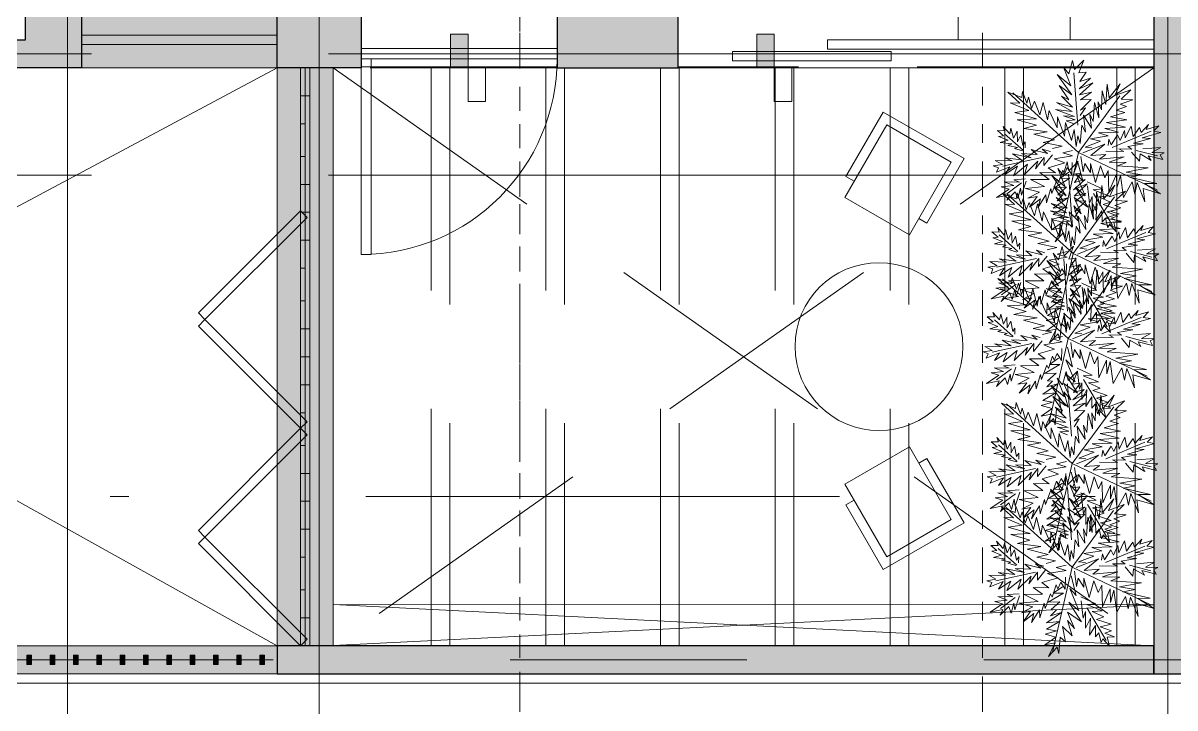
# Model space of a CAD drawing. Header units: metres. Extents: x -54 to 264, y -14 to 31.
# Drawn here: x 31.16 to 37.33, y -0.13 to 3.54 of the extents above; entities that cross this region are included whole.
import ezdxf
from ezdxf.enums import TextEntityAlignment as Align

# ---------------------------------------------------------------- set-up
doc = ezdxf.new("R2010")
doc.units = ezdxf.units.M
doc.header["$LTSCALE"] = 0.001
for name, pattern in [('CENTERX2', [101.6, 63.5, -12.7, 12.7, -12.7]), ('DIVIDEX2', [63.5, 25.4, -12.7, 0, -12.7, 0, -12.7]), ('HIDDENX2', [19.05, 12.7, -6.35])]:
    doc.linetypes.add(name, pattern=pattern)
doc.layers.get('0').update_dxf_attribs({"lineweight": 13, "true_color": 0x000000})
for name, color, linetype, lineweight, true_color in [('JACH-Anotaciones-Cotas-NivelesPiso-Grals', 7, 'Continuous', 13, 0x000000), ('JACH-Anotaciones-Cotas-NivelesPiso-Grals @ 0.075', 7, 'Continuous', 13, 0x000000), ('Jach-Anotaciones-Hatch-Lum100%', 7, 'Continuous', 13, 0x000000), ('Jach-Anotaciones-Hatch-Lum30%', 7, 'Continuous', 9, 0xb3b3b3), ('Jach-Anotaciones-Hatch-Lum50%', 9, 'Continuous', 13, 0x808080), ('Jach-Anotaciones-Hatch-Lum60%', 7, 'Continuous', 13, 0x666666), ('Jach-Anotaciones-Hatch-Lum80%', 250, 'Continuous', 13, 0x333333), ('JACH-Anotaciones-Lineas-CORTE', 7, 'DIVIDEX2', 18, 0x000000), ('JACH-Anotaciones-Lineas-CORTE @ 0.05', 7, 'DIVIDEX2', 18, 0x000000), ('JACH-Anotaciones-Lineas-CORTE @ 0.075', 7, 'DIVIDEX2', 18, 0x000000), ('JACH-Anotaciones-Lineas-EJES', 7, 'CENTERX2', 9, 0x666666), ('Jach-Anotaciones-LineasDetalle0.09mm', 7, 'Continuous', 15, 0x000000), ('Jach-Anotaciones-LineasDetalle0.18mm', 7, 'Continuous', 18, 0x000000), ('JACH-Arq-Lineas-Piso', 7, 'Continuous', 13, 0x1a1a1a), ('JACH-Arq-Lineas-Proyeccion', 250, 'HIDDENX2', 13, 0x333333), ('JACH-Arq-Líneas-ProyeccionCerramientos', 7, 'HIDDENX2', 13, 0x000000), ('JACH-Arq-Mobiliario01-', 250, 'Continuous', 9, 0x333333), ('JACH-Arq-Muros01-Carga', 7, 'Continuous', 25, 0x000000), ('JACH-Arq-Muros03Bajos', 7, 'Continuous', 13, 0x404040), ('JACH-Arq-Puertas01-', 7, 'Continuous', 13, 0x404040), ('JACH-Arq-Ventanas-BajasyPisoTecho', 7, 'Continuous', 13, 0x404040), ('JACH-ArqPaisaje-Vegetación', 7, 'Continuous', 13, 0x999999)]:
    doc.layers.add(name, color=color, linetype=linetype, lineweight=lineweight, true_color=true_color)
doc.styles.add('01c-Arial-JACH(3mm)', font='arial.ttf', dxfattribs={"height": 3})

# ---------------------------------------------------------------- blocks, each defined once
blk = doc.blocks.new('*U73')
at = {"lineweight": 0, "ltscale": 100}
blk.add_wipeout([(-0.925, 0.17), (-0.925, -0.02), (0.125, -0.02), (0.125, 0.17)], dxfattribs=at).dxf.layer = 'Jach-Anotaciones-Hatch-Lum50%'
at = {"lineweight": 0}
blk.add_arc((-0.925, 0), 1.05, 270, 360, dxfattribs=at)
at = {"lineweight": 30}
blk.add_wipeout([(-0.871, 0), (-0.871, -1.05), (-0.925, -1.05), (-0.925, 0)], dxfattribs=at)
blk.add_lwpolyline([(-0.871, 0), (-0.871, -1.05), (-0.925, -1.05), (-0.925, 0)], close=True)
at = {"layer": 'Jach-Anotaciones-Hatch-Lum50%', "color": 9}
blk.add_lwpolyline([(-0.925, 0.054), (0.125, 0.054), (0.125, 0), (-0.925, 0)], close=True, dxfattribs=at)
blk = doc.blocks.new('*U98')
at = {"lineweight": 0, "ltscale": 100}
h = blk.add_hatch(color=256, dxfattribs=at)
h.dxf.hatch_style = 1
h.paths.add_polyline_path([(0, 0), (0, -1.25), (2.4, -1.25), (2.4, 0)])
for points in [[(-2.4, 1.25), (-2.4, 0), (0, 0), (0, 1.25)], [(0, 0), (0, -1.25), (2.4, -1.25), (2.4, 0)]]:
    blk.add_lwpolyline(points, close=True, dxfattribs=at)
blk = doc.blocks.new('*U575')
at = {"layer": 'JACH-Anotaciones-Cotas-NivelesPiso-Grals @ 0.075', "xscale": -0.07500000000000002, "yscale": 0.07500000000000002, "zscale": 0.07500000000000002, "rotation": 269.9999999999965}
blk.add_blockref('*U98', (33.5439, 3.3), dxfattribs=at)
blk = doc.blocks.new('*U97')
at = {"lineweight": 0, "ltscale": 100}
h = blk.add_hatch(color=256, dxfattribs=at)
h.dxf.hatch_style = 1
h.paths.add_polyline_path([(0, 0), (0, -1.25), (2.4, -1.25), (2.4, 0)])
for points in [[(-2.4, 1.25), (-2.4, 0), (0, 0), (0, 1.25)], [(0, 0), (0, -1.25), (2.4, -1.25), (2.4, 0)]]:
    blk.add_lwpolyline(points, close=True, dxfattribs=at)
blk = doc.blocks.new('*U579')
at = {"layer": 'JACH-Anotaciones-Cotas-NivelesPiso-Grals @ 0.075', "xscale": -0.07500000000000002, "yscale": 0.07500000000000002, "zscale": 0.07500000000000002, "rotation": 269.9999999999965}
blk.add_blockref('*U97', (35.1849, 3.3), dxfattribs=at)
blk = doc.blocks.new('A$C6CAA186E')
at = {"color": 0}
for p, q in [((0.588, 1.732), (0.65, 1.601)), ((0.67, 1.644), (0.588, 1.732)), ((0.812, 0.88), (0.627, 1.691)), ((0.686, 1.703), (0.67, 1.644)), ((0.7, 1.547), (0.686, 1.703)), ((0.553, 1.62), (0.658, 1.547)), ((0.65, 1.601), (0.553, 1.62)), ((0.658, 1.547), (0.555, 1.519)), ((0.751, 1.593), (0.7, 1.547)), ((0.723, 1.447), (0.751, 1.593)), ((0.956, 1.271), (1.137, 1.578)), ((1.035, 1.437), (1.037, 1.544)), ((1.037, 1.544), (1.069, 1.507)), ((1.069, 1.507), (1.09, 1.6)), ((1.09, 1.6), (1.106, 1.562)), ((1.106, 1.562), (1.169, 1.633)), ((1.217, 1.544), (1.124, 1.508)), ((1.169, 1.633), (1.148, 1.547)), ((1.148, 1.547), (1.217, 1.544)), ((0.555, 1.519), (0.663, 1.488)), ((0.663, 1.488), (0.569, 1.471)), ((0.569, 1.471), (0.692, 1.398)), ((0.812, 1.535), (0.723, 1.447)), ((0.768, 1.389), (0.812, 1.535)), ((0.836, 1.466), (0.768, 1.389)), ((0.77, 1.309), (0.836, 1.466)), ((0.941, 1.302), (0.941, 1.462)), ((0.941, 1.462), (0.988, 1.366)), ((0.988, 1.366), (0.978, 1.528)), ((0.978, 1.528), (1.035, 1.437)), ((1.187, 1.488), (1.081, 1.448)), ((1.081, 1.448), (1.184, 1.425)), ((1.124, 1.508), (1.187, 1.488)), ((0.128, 1.337), (0.209, 1.255)), ((0.154, 1.285), (0.128, 1.337)), ((0.209, 1.255), (0.233, 1.319)), ((0.233, 1.319), (0.258, 1.222)), ((0.345, 1.401), (0.417, 1.302)), ((0.448, 1.323), (0.345, 1.401)), ((0.501, 1.286), (0.425, 1.409)), ((0.425, 1.409), (0.448, 1.323)), ((0.506, 1.362), (0.501, 1.286)), ((0.547, 1.224), (0.506, 1.362)), ((0.57, 1.412), (0.711, 1.312)), ((0.692, 1.398), (0.57, 1.412)), ((0.607, 1.343), (0.663, 1.286)), ((0.711, 1.312), (0.607, 1.343)), ((0.901, 1.402), (0.77, 1.309)), ((0.783, 1.213), (0.901, 1.402)), ((0.899, 1.2), (0.918, 1.365)), ((0.918, 1.365), (0.941, 1.302)), ((1.116, 1.354), (1.004, 1.304)), ((1.184, 1.425), (1.046, 1.378)), ((1.046, 1.378), (1.116, 1.354)), ((1.443, 1.351), (1.371, 1.166)), ((1.428, 1.226), (1.443, 1.351)), ((0.031, 1.31), (0.154, 1.285)), ((0.151, 1.231), (0.031, 1.31)), ((0.076, 1.208), (0.151, 1.231)), ((0.194, 1.196), (0.076, 1.208)), ((0.27, 1.17), (0.129, 1.274)), ((0.258, 1.222), (0.268, 1.288)), ((0.268, 1.288), (0.313, 1.154)), ((0.439, 1.26), (0.305, 1.223)), ((0.305, 1.223), (0.488, 1.206)), ((0.33, 1.317), (0.439, 1.26)), ((0.417, 1.302), (0.33, 1.317)), ((0.556, 1.273), (0.547, 1.224)), ((0.608, 1.135), (0.556, 1.273)), ((0.585, 1.215), (0.73, 1.127)), ((0.696, 1.211), (0.585, 1.215)), ((0.663, 1.286), (0.615, 1.285)), ((0.615, 1.285), (0.696, 1.211)), ((0.876, 1.294), (0.783, 1.213)), ((0.79, 1.084), (0.876, 1.294)), ((0.812, 0.88), (1.563, 1.24)), ((1.039, 1.229), (0.895, 1.162)), ((1.101, 1.295), (0.953, 1.237)), ((0.953, 1.237), (1.039, 1.229)), ((1.004, 1.304), (1.101, 1.295)), ((1.102, 1.257), (1.095, 1.053)), ((1.175, 1.088), (1.102, 1.257)), ((1.178, 1.217), (1.175, 1.088)), ((1.212, 1.1), (1.178, 1.217)), ((1.239, 1.309), (1.212, 1.1)), ((1.322, 1.161), (1.239, 1.309)), ((1.347, 1.279), (1.322, 1.161)), ((1.371, 1.166), (1.347, 1.279)), ((1.594, 1.274), (1.428, 1.226)), ((1.44, 1.178), (1.594, 1.274)), ((0.104, 1.16), (0.194, 1.196)), ((0.249, 1.163), (0.104, 1.16)), ((0.192, 1.103), (0.229, 1.013)), ((0.326, 0.994), (0.192, 1.103)), ((0.195, 1.141), (0.249, 1.163)), ((0.307, 1.133), (0.195, 1.141)), ((0.488, 1.206), (0.355, 1.14)), ((0.355, 1.14), (0.532, 1.138)), ((0.532, 1.138), (0.443, 1.073)), ((0.622, 1.167), (0.608, 1.135)), ((0.662, 1.05), (0.622, 1.167)), ((0.73, 1.127), (0.633, 1.129)), ((0.633, 1.129), (0.72, 1.068)), ((0.853, 1.151), (0.79, 1.084)), ((0.803, 0.963), (0.853, 1.151)), ((0.975, 1.168), (0.926, 0.986)), ((1.021, 1.009), (0.975, 1.168)), ((1.062, 1.122), (1.021, 1.009)), ((1.095, 1.053), (1.062, 1.122)), ((1.298, 1.116), (1.558, 1.176)), ((1.414, 1.093), (1.298, 1.116)), ((1.558, 1.176), (1.44, 1.178)), ((0.048, 1.026), (0, 1.009)), ((0, 1.009), (0.087, 0.996)), ((0.087, 0.996), (0.018, 0.956)), ((0.03, 1.068), (0.048, 1.026)), ((0.156, 1.018), (0.03, 1.068)), ((0.463, 0.928), (0.086, 1.01)), ((0.229, 1.013), (0.11, 1.091)), ((0.11, 1.091), (0.156, 1.018)), ((0.297, 1.091), (0.326, 0.994)), ((0.424, 0.965), (0.297, 1.091)), ((0.484, 0.928), (0.401, 1.038)), ((0.401, 1.038), (0.424, 0.965)), ((0.443, 1.073), (0.592, 1.076)), ((0.482, 1.004), (0.484, 0.928)), ((0.564, 0.903), (0.482, 1.004)), ((0.592, 1.076), (0.524, 1.026)), ((0.524, 1.026), (0.68, 0.981)), ((0.678, 1.088), (0.662, 1.05)), ((0.705, 1.024), (0.678, 1.088)), ((0.747, 1.09), (0.705, 1.024)), ((0.75, 0.976), (0.747, 1.09)), ((0.855, 1.065), (0.835, 0.919)), ((0.872, 0.985), (0.855, 1.065)), ((0.925, 1.072), (0.872, 0.985)), ((0.926, 0.986), (0.925, 1.072)), ((1.183, 1.009), (1.475, 1.029)), ((1.267, 0.977), (1.183, 1.009)), ((1.265, 1.069), (1.414, 1.093)), ((1.475, 1.029), (1.265, 1.069)), ((0.018, 0.956), (0.178, 0.96)), ((0.178, 0.96), (0.109, 0.931)), ((0.109, 0.931), (0.268, 0.951)), ((0.268, 0.951), (0.183, 0.895)), ((0.183, 0.895), (0.359, 0.932)), ((0.812, 0.88), (0.185, 0.312)), ((0.359, 0.932), (0.27, 0.892)), ((0.27, 0.892), (0.419, 0.9)), ((0.419, 0.9), (0.361, 0.852)), ((0.361, 0.852), (0.516, 0.891)), ((0.516, 0.891), (0.464, 0.848)), ((0.68, 0.981), (0.58, 0.941)), ((0.58, 0.941), (0.755, 0.913)), ((0.755, 0.913), (0.661, 0.884)), ((0.661, 0.884), (0.756, 0.861)), ((0.812, 0.88), (1.207, 0.34)), ((0.853, 0.884), (1.063, 0.802)), ((0.928, 0.911), (1.071, 0.899)), ((1.063, 0.802), (0.928, 0.911)), ((1.011, 0.946), (1.248, 0.924)), ((1.071, 0.899), (1.011, 0.946)), ((1.103, 0.973), (1.267, 0.977)), ((1.248, 0.924), (1.103, 0.973)), ((1.318, 0.877), (1.392, 0.965)), ((1.36, 0.861), (1.563, 0.914)), ((1.392, 0.965), (1.398, 0.895)), ((1.398, 0.895), (1.504, 0.956)), ((1.504, 0.956), (1.477, 0.912)), ((1.477, 0.912), (1.615, 0.948)), ((1.629, 0.883), (1.511, 0.881)), ((1.511, 0.881), (1.597, 0.834)), ((1.615, 0.948), (1.591, 0.904)), ((1.591, 0.904), (1.629, 0.883)), ((0.175, 0.8), (0.064, 0.787)), ((0.064, 0.787), (0.14, 0.765)), ((0.287, 0.861), (0.108, 0.702)), ((0.229, 0.832), (0.139, 0.814)), ((0.139, 0.814), (0.175, 0.8)), ((0.277, 0.865), (0.201, 0.842)), ((0.201, 0.842), (0.229, 0.832)), ((0.226, 0.677), (0.23, 0.78)), ((0.23, 0.78), (0.263, 0.715)), ((0.263, 0.715), (0.282, 0.813)), ((0.282, 0.813), (0.304, 0.781)), ((0.304, 0.781), (0.302, 0.838)), ((0.464, 0.848), (0.544, 0.871)), ((0.656, 0.821), (0.476, 0.785)), ((0.476, 0.785), (0.584, 0.76)), ((0.565, 0.844), (0.656, 0.821)), ((0.771, 0.663), (0.791, 0.823)), ((0.791, 0.823), (0.804, 0.721)), ((0.804, 0.721), (0.827, 0.797)), ((0.827, 0.797), (0.842, 0.62)), ((0.875, 0.829), (0.94, 0.837)), ((1.021, 0.774), (0.875, 0.829)), ((0.925, 0.751), (1.021, 0.774)), ((1.072, 0.867), (1.244, 0.871)), ((1.102, 0.754), (1.094, 0.813)), ((1.122, 0.809), (1.102, 0.754)), ((1.183, 0.714), (1.122, 0.809)), ((1.132, 0.835), (1.505, 0.679)), ((1.244, 0.871), (1.197, 0.847)), ((1.197, 0.847), (1.319, 0.849)), ((1.319, 0.849), (1.281, 0.823)), ((1.281, 0.823), (1.427, 0.799)), ((1.427, 0.799), (1.337, 0.791)), ((1.337, 0.791), (1.497, 0.748)), ((1.597, 0.834), (1.426, 0.847)), ((0.097, 0.722), (0.039, 0.673)), ((0.039, 0.673), (0.108, 0.674)), ((0.14, 0.765), (0.048, 0.728)), ((0.048, 0.728), (0.097, 0.722)), ((0.094, 0.632), (0.156, 0.703)), ((0.108, 0.674), (0.094, 0.632)), ((0.156, 0.703), (0.168, 0.65)), ((0.168, 0.65), (0.193, 0.745)), ((0.193, 0.745), (0.226, 0.677)), ((0.514, 0.683), (0.292, 0.653)), ((0.584, 0.76), (0.385, 0.707)), ((0.385, 0.707), (0.514, 0.683)), ((0.61, 0.542), (0.679, 0.724)), ((0.679, 0.724), (0.688, 0.596)), ((0.688, 0.596), (0.744, 0.768)), ((0.744, 0.768), (0.771, 0.663)), ((0.842, 0.62), (0.878, 0.686)), ((0.878, 0.686), (0.86, 0.524)), ((1.096, 0.723), (0.925, 0.751)), ((1.002, 0.693), (1.096, 0.723)), ((1.194, 0.687), (1.002, 0.693)), ((1.062, 0.652), (1.194, 0.687)), ((1.209, 0.767), (1.183, 0.714)), ((1.249, 0.673), (1.209, 0.767)), ((1.258, 0.743), (1.249, 0.673)), ((1.313, 0.63), (1.258, 0.743)), ((1.332, 0.728), (1.313, 0.63)), ((1.392, 0.643), (1.332, 0.728)), ((1.408, 0.691), (1.392, 0.643)), ((1.479, 0.613), (1.408, 0.691)), ((1.497, 0.748), (1.418, 0.74)), ((1.418, 0.74), (1.596, 0.691)), ((1.457, 0.661), (1.479, 0.613)), ((1.576, 0.626), (1.457, 0.661)), ((1.596, 0.691), (1.526, 0.679)), ((1.526, 0.679), (1.576, 0.626)), ((0.412, 0.559), (0.204, 0.499)), ((0.41, 0.622), (0.228, 0.569)), ((0.228, 0.569), (0.412, 0.559)), ((0.292, 0.653), (0.41, 0.622)), ((0.474, 0.404), (0.516, 0.571)), ((0.516, 0.571), (0.531, 0.481)), ((0.531, 0.481), (0.607, 0.647)), ((0.607, 0.647), (0.61, 0.542)), ((0.78, 0.571), (0.669, 0.533)), ((0.768, 0.608), (0.693, 0.579)), ((0.693, 0.579), (0.78, 0.571)), ((0.806, 0.62), (0.768, 0.122)), ((0.86, 0.524), (0.934, 0.65)), ((0.934, 0.65), (0.92, 0.515)), ((0.92, 0.515), (0.95, 0.585)), ((0.95, 0.585), (0.964, 0.404)), ((0.964, 0.404), (1.005, 0.55)), ((1.005, 0.55), (0.998, 0.399)), ((1.26, 0.64), (1.062, 0.652)), ((1.078, 0.594), (1.26, 0.64)), ((1.272, 0.571), (1.078, 0.594)), ((1.117, 0.542), (1.272, 0.571)), ((0.337, 0.481), (0.162, 0.408)), ((0.204, 0.499), (0.337, 0.481)), ((0.336, 0.353), (0.365, 0.461)), ((0.365, 0.461), (0.392, 0.392)), ((0.392, 0.392), (0.444, 0.521)), ((0.444, 0.521), (0.474, 0.404)), ((0.774, 0.539), (0.594, 0.472)), ((0.594, 0.472), (0.75, 0.49)), ((0.75, 0.49), (0.602, 0.403)), ((0.602, 0.403), (0.755, 0.448)), ((0.755, 0.448), (0.65, 0.345)), ((0.669, 0.533), (0.774, 0.539)), ((0.879, 0.455), (0.829, 0.53)), ((0.933, 0.376), (0.83, 0.477)), ((0.83, 0.477), (0.879, 0.455)), ((0.998, 0.399), (1.032, 0.475)), ((1.032, 0.475), (1.036, 0.294)), ((1.252, 0.501), (1.117, 0.542)), ((1.171, 0.478), (1.252, 0.501)), ((1.268, 0.442), (1.171, 0.478)), ((1.21, 0.42), (1.268, 0.442)), ((0.253, 0.41), (0.139, 0.307)), ((0.139, 0.307), (0.271, 0.358)), ((0.162, 0.408), (0.253, 0.41)), ((0.271, 0.358), (0.278, 0.299)), ((0.278, 0.299), (0.318, 0.411)), ((0.318, 0.411), (0.336, 0.353)), ((0.747, 0.33), (0.608, 0.136)), ((0.718, 0.378), (0.627, 0.241)), ((0.627, 0.241), (0.747, 0.33)), ((0.65, 0.345), (0.718, 0.378)), ((0.822, 0.332), (0.935, 0.307)), ((0.947, 0.216), (0.822, 0.332)), ((0.832, 0.38), (0.933, 0.376)), ((0.935, 0.307), (0.832, 0.38)), ((1.036, 0.294), (1.071, 0.423)), ((1.071, 0.423), (1.086, 0.23)), ((1.086, 0.23), (1.104, 0.359)), ((1.104, 0.359), (1.21, 0.228)), ((1.159, 0.339), (1.31, 0.283)), ((1.21, 0.228), (1.159, 0.339)), ((1.329, 0.38), (1.21, 0.42)), ((1.217, 0.372), (1.329, 0.38)), ((1.31, 0.283), (1.217, 0.372)), ((0.608, 0.136), (0.738, 0.244)), ((0.738, 0.244), (0.668, 0.067)), ((0.817, 0.273), (0.947, 0.216)), ((0.927, 0.174), (0.817, 0.273)), ((0.668, 0.067), (0.719, 0.132)), ((0.719, 0.132), (0.754, 0.004)), ((0.861, 0), (0.816, 0.123)), ((0.816, 0.123), (0.886, 0.114)), ((0.825, 0.203), (0.927, 0.174)), ((0.886, 0.114), (0.825, 0.203)), ((0.754, 0.004), (0.773, 0.091)), ((0.773, 0.091), (0.861, 0))]:
    blk.add_line(p, q, dxfattribs=at)
blk = doc.blocks.new('A$C658d14a5')
at = {"layer": 'JACH-Arq-Muros03Bajos', "lineweight": 0, "ltscale": 100}
for p, q in [((0.5, 0.5), (0.1, 0.5)), ((0.1, 0.5), (0.1, 0.45)), ((0.5, 0), (0.5, 0.5)), ((0, 0.45), (0.45, 0.45)), ((0, 0.45), (0, 0.05)), ((0.45, 0.45), (0.45, 0.05)), ((0.45, 0.05), (0, 0.05)), ((0.1, 0.05), (0.1, 0)), ((0.1, 0), (0.5, 0))]:
    blk.add_line(p, q, dxfattribs=at)
blk = doc.blocks.new('*U290')
at = {"linetype": 'DIVIDEX2', "lineweight": 0, "ltscale": 100}
blk.add_lwpolyline([(-810.476, 0), (-344.582, 0)], dxfattribs=at)
at = {"lineweight": 0, "ltscale": 100, "style": '01c-Arial-JACH(3mm)'}
for tag, p in [('JACH-SECCIONMURO', (-815.976, 2.109)), ('NO.DEPLANO', (-815.976, -1.994))]:
    blk.add_attdef(tag, text='', height=3, dxfattribs=at).set_placement(p, align=Align.MIDDLE_CENTER)
blk = doc.blocks.new('*U648')
at = {"layer": 'JACH-Anotaciones-Lineas-CORTE @ 0.075', "xscale": -0.075, "yscale": 0.075, "zscale": 0.075, "rotation": 90}
blk.add_blockref('*U290', (36.3016, -31.0582), dxfattribs=at)
blk = doc.blocks.new('*U296')
at = {"linetype": 'DIVIDEX2', "lineweight": 0, "ltscale": 100}
blk.add_lwpolyline([(-810.476, 0), (-344.582, 0)], dxfattribs=at)
at = {"lineweight": 0, "ltscale": 100, "style": '01c-Arial-JACH(3mm)'}
for tag, p in [('JACH-SECCIONMURO', (-815.976, 2.109)), ('NO.DEPLANO', (-815.976, -1.994))]:
    blk.add_attdef(tag, text='', height=3, dxfattribs=at).set_placement(p, align=Align.MIDDLE_CENTER)
blk = doc.blocks.new('*U654')
at = {"layer": 'JACH-Anotaciones-Lineas-CORTE @ 0.05', "xscale": 0.05, "yscale": 0.05, "zscale": 0.05, "rotation": 270}
blk.add_blockref('*U296', (33.8209, -31.0582), dxfattribs=at)
at = {"layer": 'JACH-Anotaciones-Lineas-CORTE @ 0.075', "xscale": 0.075, "yscale": 0.075, "zscale": 0.075, "rotation": 270}
blk.add_blockref('*U296', (33.8209, -31.0582), dxfattribs=at)

msp = doc.modelspace()

# ---------------------------------------------------------------- hatches: boundary and pattern name
at = {"layer": 'Jach-Anotaciones-Hatch-Lum30%', "ltscale": 100}
h = msp.add_hatch(color=256, dxfattribs=at)
h.dxf.hatch_style = 1
edge = h.paths.add_edge_path()
edge.add_line((24.6609, 0.2), (24.6609, 0.05))
edge.add_line((24.6609, 0.05), (32.5209, 0.05))
edge.add_line((32.5209, 0.05), (32.5209, 0.2))
edge.add_line((32.5209, 0.2), (24.8609, 0.2))
edge.add_line((24.8609, 0.2), (24.8609, 3.3))
edge.add_line((24.8609, 3.3), (24.6609, 3.3))
edge.add_line((24.6609, 3.3), (24.6609, 0.2))
at = {"layer": 'Jach-Anotaciones-Hatch-Lum50%', "ltscale": 100}
h = msp.add_hatch(color=256, dxfattribs=at)
h.dxf.hatch_style = 1
h.paths.add_polyline_path([(32.5209, 3.3), (32.5209, 0.2), (32.8209, 0.2), (32.8209, 3.3)])
h = msp.add_hatch(color=256, dxfattribs=at)
h.dxf.hatch_style = 1
h.paths.add_polyline_path([(32.6459, 3.3), (32.6459, 2.525), (32.6709, 2.525), (32.6709, 3.3)])
h = msp.add_hatch(color=256, dxfattribs=at)
h.dxf.hatch_style = 1
h.paths.add_polyline_path([(32.6459, 3.3), (32.6459, 3.15), (32.6709, 3.15), (32.6709, 3.3)])
h = msp.add_hatch(color=256, dxfattribs=at)
h.dxf.hatch_style = 1
h.paths.add_polyline_path([(32.6709, 3.3), (32.6709, 3.15), (32.6959, 3.15), (32.6959, 3.3)])
h = msp.add_hatch(color=256, dxfattribs=at)
h.dxf.hatch_style = 1
h.paths.add_polyline_path([(32.6459, 3.15), (32.6459, 3), (32.6709, 3), (32.6709, 3.15)])
h = msp.add_hatch(color=256, dxfattribs=at)
h.dxf.hatch_style = 1
h.paths.add_polyline_path([(32.6459, 3), (32.6459, 2.825), (32.6709, 2.825), (32.6709, 3)])
h = msp.add_hatch(color=256, dxfattribs=at)
h.dxf.hatch_style = 1
h.paths.add_polyline_path([(32.6459, 2.825), (32.6459, 2.675), (32.6709, 2.675), (32.6709, 2.825)])
h = msp.add_hatch(color=256, dxfattribs=at)
h.dxf.hatch_style = 1
h.paths.add_polyline_path([(32.6459, 2.675), (32.6459, 2.525), (32.6709, 2.525), (32.6709, 2.675)])
h = msp.add_hatch(color=256, dxfattribs=at)
h.dxf.hatch_style = 1
h.paths.add_polyline_path([(32.6709, 2.525), (32.6709, 2.675), (32.6959, 2.675), (32.6959, 2.525)])
h = msp.add_hatch(color=256, dxfattribs=at)
h.dxf.hatch_style = 1
h.paths.add_polyline_path([(32.6459, 2.525), (32.6459, 1.75), (32.6709, 1.75), (32.6709, 2.525)])
h = msp.add_hatch(color=256, dxfattribs=at)
h.dxf.hatch_style = 1
h.paths.add_polyline_path([(32.6459, 2.525), (32.6459, 2.375), (32.6709, 2.375), (32.6709, 2.525)])
h = msp.add_hatch(color=256, dxfattribs=at)
h.dxf.hatch_style = 1
h.paths.add_polyline_path([(32.6709, 2.525), (32.6709, 2.375), (32.6959, 2.375), (32.6959, 2.525)])
h = msp.add_hatch(color=256, dxfattribs=at)
h.dxf.hatch_style = 1
h.paths.add_polyline_path([(32.6459, 2.375), (32.6459, 2.225), (32.6709, 2.225), (32.6709, 2.375)])
h = msp.add_hatch(color=256, dxfattribs=at)
h.dxf.hatch_style = 1
h.paths.add_polyline_path([(32.6459, 2.225), (32.6459, 2.05), (32.6709, 2.05), (32.6709, 2.225)])
h = msp.add_hatch(color=256, dxfattribs=at)
h.dxf.hatch_style = 1
h.paths.add_polyline_path([(32.6459, 2.05), (32.6459, 1.9), (32.6709, 1.9), (32.6709, 2.05)])
h = msp.add_hatch(color=256, dxfattribs=at)
h.dxf.hatch_style = 1
h.paths.add_polyline_path([(32.6459, 1.9), (32.6459, 1.75), (32.6709, 1.75), (32.6709, 1.9)])
h = msp.add_hatch(color=256, dxfattribs=at)
h.dxf.hatch_style = 1
h.paths.add_polyline_path([(32.6709, 1.75), (32.6709, 1.9), (32.6959, 1.9), (32.6959, 1.75)])
h = msp.add_hatch(color=256, dxfattribs=at)
h.dxf.hatch_style = 1
h.paths.add_polyline_path([(32.6459, 1.75), (32.6459, 0.975), (32.6709, 0.975), (32.6709, 1.75)])
h = msp.add_hatch(color=256, dxfattribs=at)
h.dxf.hatch_style = 1
h.paths.add_polyline_path([(32.6459, 1.75), (32.6459, 1.6), (32.6709, 1.6), (32.6709, 1.75)])
h = msp.add_hatch(color=256, dxfattribs=at)
h.dxf.hatch_style = 1
h.paths.add_polyline_path([(32.6709, 1.75), (32.6709, 1.6), (32.6959, 1.6), (32.6959, 1.75)])
h = msp.add_hatch(color=256, dxfattribs=at)
h.dxf.hatch_style = 1
h.paths.add_polyline_path([(32.6459, 1.6), (32.6459, 1.45), (32.6709, 1.45), (32.6709, 1.6)])
h = msp.add_hatch(color=256, dxfattribs=at)
h.dxf.hatch_style = 1
h.paths.add_polyline_path([(32.6459, 1.45), (32.6459, 1.275), (32.6709, 1.275), (32.6709, 1.45)])
h = msp.add_hatch(color=256, dxfattribs=at)
h.dxf.hatch_style = 1
h.paths.add_polyline_path([(32.6459, 1.275), (32.6459, 1.125), (32.6709, 1.125), (32.6709, 1.275)])
h = msp.add_hatch(color=256, dxfattribs=at)
h.dxf.hatch_style = 1
h.paths.add_polyline_path([(32.6459, 1.125), (32.6459, 0.975), (32.6709, 0.975), (32.6709, 1.125)])
h = msp.add_hatch(color=256, dxfattribs=at)
h.dxf.hatch_style = 1
h.paths.add_polyline_path([(32.6709, 0.975), (32.6709, 1.125), (32.6959, 1.125), (32.6959, 0.975)])
h = msp.add_hatch(color=256, dxfattribs=at)
h.dxf.hatch_style = 1
h.paths.add_polyline_path([(32.6459, 0.975), (32.6459, 0.2), (32.6709, 0.2), (32.6709, 0.975)])
h = msp.add_hatch(color=256, dxfattribs=at)
h.dxf.hatch_style = 1
h.paths.add_polyline_path([(32.6459, 0.975), (32.6459, 0.825), (32.6709, 0.825), (32.6709, 0.975)])
h = msp.add_hatch(color=256, dxfattribs=at)
h.dxf.hatch_style = 1
h.paths.add_polyline_path([(32.6709, 0.975), (32.6709, 0.825), (32.6959, 0.825), (32.6959, 0.975)])
h = msp.add_hatch(color=256, dxfattribs=at)
h.dxf.hatch_style = 1
h.paths.add_polyline_path([(32.6459, 0.825), (32.6459, 0.675), (32.6709, 0.675), (32.6709, 0.825)])
h = msp.add_hatch(color=256, dxfattribs=at)
h.dxf.hatch_style = 1
h.paths.add_polyline_path([(32.6459, 0.675), (32.6459, 0.5), (32.6709, 0.5), (32.6709, 0.675)])
h = msp.add_hatch(color=256, dxfattribs=at)
h.dxf.hatch_style = 1
h.paths.add_polyline_path([(32.6459, 0.5), (32.6459, 0.35), (32.6709, 0.35), (32.6709, 0.5)])
h = msp.add_hatch(color=256, dxfattribs=at)
h.dxf.hatch_style = 1
h.paths.add_polyline_path([(32.6459, 0.35), (32.6459, 0.2), (32.6709, 0.2), (32.6709, 0.35)])
h = msp.add_hatch(color=256, dxfattribs=at)
h.dxf.hatch_style = 1
h.paths.add_polyline_path([(32.6709, 0.2), (32.6709, 0.35), (32.6959, 0.35), (32.6959, 0.2)])
at = {"layer": 'Jach-Anotaciones-Hatch-Lum60%', "ltscale": 100}
h = msp.add_hatch(color=256, dxfattribs=at)
h.dxf.hatch_style = 1
h.paths.add_polyline_path([(31.4709, 3.6), (32.5209, 3.6), (32.5209, 3.3), (31.4709, 3.3)])
at = {"layer": 'Jach-Anotaciones-Hatch-Lum80%', "ltscale": 100}
h = msp.add_hatch(color=256, dxfattribs=at)
h.dxf.hatch_style = 1
h.paths.add_polyline_path([(26.4609, 3.45), (31.1709, 3.45), (31.1709, 3.3), (26.4609, 3.3)])
h = msp.add_hatch(color=256, dxfattribs=at)
h.dxf.hatch_style = 1
h.paths.add_polyline_path([(37.2209, 0.2), (32.5209, 0.2), (32.5209, 0.05), (37.2209, 0.05)])
h = msp.add_hatch(color=256, dxfattribs=at)
h.dxf.hatch_style = 1
h.paths.add_polyline_path([(31.1784, 0.15), (31.2034, 0.15), (31.2034, 0.1), (31.1784, 0.1)])
h = msp.add_hatch(color=256, dxfattribs=at)
h.dxf.hatch_style = 1
h.paths.add_polyline_path([(31.3034, 0.15), (31.3284, 0.15), (31.3284, 0.1), (31.3034, 0.1)])
h = msp.add_hatch(color=256, dxfattribs=at)
h.dxf.hatch_style = 1
h.paths.add_polyline_path([(31.4284, 0.15), (31.4534, 0.15), (31.4534, 0.1), (31.4284, 0.1)])
h = msp.add_hatch(color=256, dxfattribs=at)
h.dxf.hatch_style = 1
h.paths.add_polyline_path([(31.5534, 0.15), (31.5784, 0.15), (31.5784, 0.1), (31.5534, 0.1)])
h = msp.add_hatch(color=256, dxfattribs=at)
h.dxf.hatch_style = 1
h.paths.add_polyline_path([(31.6784, 0.15), (31.7034, 0.15), (31.7034, 0.1), (31.6784, 0.1)])
h = msp.add_hatch(color=256, dxfattribs=at)
h.dxf.hatch_style = 1
h.paths.add_polyline_path([(31.8034, 0.15), (31.8284, 0.15), (31.8284, 0.1), (31.8034, 0.1)])
h = msp.add_hatch(color=256, dxfattribs=at)
h.dxf.hatch_style = 1
h.paths.add_polyline_path([(31.9284, 0.15), (31.9534, 0.15), (31.9534, 0.1), (31.9284, 0.1)])
h = msp.add_hatch(color=256, dxfattribs=at)
h.dxf.hatch_style = 1
h.paths.add_polyline_path([(32.0534, 0.15), (32.0784, 0.15), (32.0784, 0.1), (32.0534, 0.1)])
h = msp.add_hatch(color=256, dxfattribs=at)
h.dxf.hatch_style = 1
h.paths.add_polyline_path([(32.1784, 0.15), (32.2034, 0.15), (32.2034, 0.1), (32.1784, 0.1)])
h = msp.add_hatch(color=256, dxfattribs=at)
h.dxf.hatch_style = 1
h.paths.add_polyline_path([(32.3034, 0.15), (32.3284, 0.15), (32.3284, 0.1), (32.3034, 0.1)])
h = msp.add_hatch(color=256, dxfattribs=at)
h.dxf.hatch_style = 1
h.paths.add_polyline_path([(32.4284, 0.15), (32.4534, 0.15), (32.4534, 0.1), (32.4284, 0.1)])

# ---------------------------------------------------------------- linework, layer by layer
at = {"layer": 'Jach-Anotaciones-Hatch-Lum100%', "ltscale": 100}
for points in [[(31.4709, 3.6), (32.5209, 3.6), (32.5209, 3.3), (31.4709, 3.3)], [(31.4709, 3.425), (32.5209, 3.425), (32.5209, 3.475), (31.4709, 3.475)], [(32.5209, 3.3), (32.5209, 0.2), (32.8209, 0.2), (32.8209, 3.3)]]:
    msp.add_lwpolyline(points, close=True, dxfattribs=at)
msp.add_lwpolyline([(24.6609, 0.05), (32.5209, 0.05), (32.5209, 0.2), (24.8609, 0.2), (24.8609, 3.3), (24.6609, 3.3)], dxfattribs=at)
at = {"layer": 'Jach-Anotaciones-Hatch-Lum50%', "ltscale": 100}
for points in [[(32.6459, 3.3), (32.6459, 2.525), (32.6709, 2.525), (32.6709, 3.3)], [(32.6459, 2.525), (32.6459, 1.75), (32.6709, 1.75), (32.6709, 2.525)], [(32.6459, 1.75), (32.6459, 0.975), (32.6709, 0.975), (32.6709, 1.75)], [(32.6459, 0.975), (32.6459, 0.2), (32.6709, 0.2), (32.6709, 0.975)]]:
    msp.add_lwpolyline(points, close=True, dxfattribs=at)
at = {"layer": 'Jach-Anotaciones-Hatch-Lum80%', "ltscale": 100}
for points in [[(31.1784, 0.15), (31.2034, 0.15), (31.2034, 0.1), (31.1784, 0.1)], [(31.3034, 0.15), (31.3284, 0.15), (31.3284, 0.1), (31.3034, 0.1)], [(31.4284, 0.15), (31.4534, 0.15), (31.4534, 0.1), (31.4284, 0.1)], [(31.5534, 0.15), (31.5784, 0.15), (31.5784, 0.1), (31.5534, 0.1)], [(31.6784, 0.15), (31.7034, 0.15), (31.7034, 0.1), (31.6784, 0.1)], [(31.8034, 0.15), (31.8284, 0.15), (31.8284, 0.1), (31.8034, 0.1)], [(31.9284, 0.15), (31.9534, 0.15), (31.9534, 0.1), (31.9284, 0.1)], [(32.0534, 0.15), (32.0784, 0.15), (32.0784, 0.1), (32.0534, 0.1)], [(32.1784, 0.15), (32.2034, 0.15), (32.2034, 0.1), (32.1784, 0.1)], [(32.3034, 0.15), (32.3284, 0.15), (32.3284, 0.1), (32.3034, 0.1)], [(32.4284, 0.15), (32.4534, 0.15), (32.4534, 0.1), (32.4284, 0.1)]]:
    msp.add_lwpolyline(points, close=True, dxfattribs=at)
at = {"layer": 'JACH-Anotaciones-Lineas-CORTE', "ltscale": 100}
msp.add_lwpolyline([(-6.7345, 2.2), (6.7953, 2.2), (6.7953, 1), (55.6034, 1)], dxfattribs=at)
at = {"layer": 'JACH-Anotaciones-Lineas-EJES', "ltscale": 100}
for points in [[(31.3959, -2.3716), (31.3959, 25.9187)], [(32.7459, -2.375), (32.7459, 25.9153)], [(37.2959, -2.3956), (37.2959, 25.8947)], [(-4.3309, 0.125), (52.1472, 0.125)]]:
    msp.add_lwpolyline(points, dxfattribs=at)
at = {"layer": 'Jach-Anotaciones-LineasDetalle0.09mm', "ltscale": 100}
for points in [[(32.6459, 3.3), (32.6459, 3.15), (32.6709, 3.15), (32.6709, 3.3)], [(32.6709, 3.3), (32.6709, 3.15), (32.6959, 3.15), (32.6959, 3.3)], [(32.6459, 3.15), (32.6459, 3), (32.6709, 3), (32.6709, 3.15)], [(32.6459, 3), (32.6459, 2.825), (32.6709, 2.825), (32.6709, 3)], [(32.6459, 2.825), (32.6459, 2.675), (32.6709, 2.675), (32.6709, 2.825)], [(32.6459, 2.675), (32.6459, 2.525), (32.6709, 2.525), (32.6709, 2.675)], [(32.6709, 2.525), (32.6709, 2.675), (32.6959, 2.675), (32.6959, 2.525)], [(32.6459, 2.525), (32.6459, 2.375), (32.6709, 2.375), (32.6709, 2.525)], [(32.6709, 2.525), (32.6709, 2.375), (32.6959, 2.375), (32.6959, 2.525)], [(32.6459, 2.375), (32.6459, 2.225), (32.6709, 2.225), (32.6709, 2.375)], [(32.6459, 2.225), (32.6459, 2.05), (32.6709, 2.05), (32.6709, 2.225)], [(32.6459, 2.05), (32.6459, 1.9), (32.6709, 1.9), (32.6709, 2.05)], [(32.6459, 1.9), (32.6459, 1.75), (32.6709, 1.75), (32.6709, 1.9)], [(32.6709, 1.75), (32.6709, 1.9), (32.6959, 1.9), (32.6959, 1.75)], [(32.6459, 1.75), (32.6459, 1.6), (32.6709, 1.6), (32.6709, 1.75)], [(32.6709, 1.75), (32.6709, 1.6), (32.6959, 1.6), (32.6959, 1.75)], [(32.6459, 1.6), (32.6459, 1.45), (32.6709, 1.45), (32.6709, 1.6)], [(32.6459, 1.45), (32.6459, 1.275), (32.6709, 1.275), (32.6709, 1.45)], [(32.6459, 1.275), (32.6459, 1.125), (32.6709, 1.125), (32.6709, 1.275)], [(32.6459, 1.125), (32.6459, 0.975), (32.6709, 0.975), (32.6709, 1.125)], [(32.6709, 0.975), (32.6709, 1.125), (32.6959, 1.125), (32.6959, 0.975)], [(32.6459, 0.975), (32.6459, 0.825), (32.6709, 0.825), (32.6709, 0.975)], [(32.6709, 0.975), (32.6709, 0.825), (32.6959, 0.825), (32.6959, 0.975)], [(32.6459, 0.825), (32.6459, 0.675), (32.6709, 0.675), (32.6709, 0.825)], [(32.6459, 0.675), (32.6459, 0.5), (32.6709, 0.5), (32.6709, 0.675)], [(32.6459, 0.5), (32.6459, 0.35), (32.6709, 0.35), (32.6709, 0.5)], [(32.6459, 0.35), (32.6459, 0.2), (32.6709, 0.2), (32.6709, 0.35)], [(32.6709, 0.2), (32.6709, 0.35), (32.6959, 0.35), (32.6959, 0.2)]]:
    msp.add_lwpolyline(points, close=True, dxfattribs=at)
at = {"layer": 'Jach-Anotaciones-LineasDetalle0.18mm', "ltscale": 100}
for points in [[(32.6959, 2.525), (32.6959, 3.3), (32.6459, 3.3), (32.6459, 2.525)], [(32.6959, 1.75), (32.6959, 2.525), (32.6459, 2.525), (32.6459, 1.75)], [(32.6959, 0.975), (32.6959, 1.75), (32.6459, 1.75), (32.6459, 0.975)], [(32.6959, 0.2), (32.6959, 0.975), (32.6459, 0.975), (32.6459, 0.2)]]:
    msp.add_lwpolyline(points, close=True, dxfattribs=at)
at = {"layer": 'JACH-Arq-Lineas-Piso', "ltscale": 100}
for points in [[(34.6709, 3.3), (37.2209, 3.3)], [(37.2209, 0.2), (32.8209, 0.4219)], [(37.2209, 0.42), (32.8209, 0.2019)]]:
    msp.add_lwpolyline(points, dxfattribs=at)
msp.add_lwpolyline([(32.8209, 0.4219), (32.8209, 0.2019), (37.2209, 0.2), (37.2209, 0.42)], close=True, dxfattribs=at)
at = {"layer": 'JACH-Arq-Lineas-Proyeccion', "ltscale": 100}
for points in [[(36.1709, 3.8501), (36.1709, 3.4501), (36.7709, 3.4501), (36.7709, 3.8501)], [(32.6812, 2.4981), (32.1332, 1.9501), (32.0979, 1.9854), (32.6459, 2.5335)], [(32.6812, 1.4021), (32.1332, 1.9501), (32.0979, 1.9147), (32.6459, 1.3667)], [(32.6812, 1.3314), (32.1332, 0.7834), (32.0979, 0.8187), (32.6459, 1.3667)], [(32.6812, 0.2354), (32.1332, 0.7834), (32.0979, 0.748), (32.6459, 0.2)]]:
    msp.add_lwpolyline(points, close=True, dxfattribs=at)
at = {"layer": 'JACH-Arq-Lineas-Proyeccion', "linetype": 'Continuous', "ltscale": 100}
for points in [[(32.5209, 3.3), (26.7209, 0.2)], [(26.9609, 3.3), (32.5209, 0.2)]]:
    msp.add_lwpolyline(points, dxfattribs=at)
at = {"layer": 'JACH-Arq-Lineas-Proyeccion', "lineweight": 0, "ltscale": 100}
for points in [[(34.5759, 3.3), (34.6759, 3.3), (34.6759, 0.2011), (34.5759, 0.2011)], [(35.1909, 3.3), (35.2909, 3.3), (35.2909, 0.2011), (35.1909, 0.2011)], [(35.8059, 3.3), (35.9059, 3.3), (35.9059, 0.2011), (35.8059, 0.2011)], [(36.4209, 3.3), (36.5209, 3.3), (36.5209, 0.2011), (36.4209, 0.2011)], [(37.0209, 3.3), (37.1209, 3.3), (37.1209, 0.2), (37.0209, 0.2)]]:
    msp.add_lwpolyline(points, close=True, dxfattribs=at)
at = {"layer": 'JACH-Arq-Líneas-ProyeccionCerramientos', "lineweight": 0, "ltscale": 100}
msp.add_lwpolyline([(37.2209, 3.305), (34.6709, 3.305), (34.6709, 3.6), (37.2209, 3.6)], close=True, dxfattribs=at)
at = {"layer": 'JACH-Arq-Mobiliario01-', "lineweight": 0, "ltscale": 100}
msp.add_circle((35.7466, 1.805), 0.45, dxfattribs=at)
at = {"layer": 'JACH-Arq-Muros01-Carga', "ltscale": 100}
msp.add_lwpolyline([(37.2209, 0.2), (32.5209, 0.2), (32.5209, 0.05), (37.2209, 0.05)], close=True, dxfattribs=at)
at = {"layer": 'JACH-Arq-Ventanas-BajasyPisoTecho', "ltscale": 100}
for points in [[(35.4709, 3.4), (37.2209, 3.4), (37.2209, 3.45), (35.4709, 3.45)], [(34.9616, 3.3375), (35.8116, 3.3375), (35.8116, 3.3875), (34.9616, 3.3875)]]:
    msp.add_lwpolyline(points, close=True, dxfattribs=at)

# ---------------------------------------------------------------- block references
at = {"layer": 'JACH-Arq-Mobiliario01-', "ltscale": 100, "xscale": -1, "rotation": 240.0000000000001}
msp.add_blockref('A$C658d14a5', (35.5198, 2.6299), dxfattribs=at)
at = {"layer": 'JACH-Arq-Mobiliario01-', "ltscale": 100, "rotation": 299.9999999999998}
msp.add_blockref('A$C658d14a5', (35.5198, 1.042), dxfattribs=at)
at = {"layer": 'JACH-Arq-Puertas01-', "ltscale": 100}
msp.add_blockref('*U73', (33.8959, 3.349), dxfattribs=at)
at = {"layer": 'JACH-ArqPaisaje-Vegetación', "xscale": -0.5625, "yscale": 0.5625, "zscale": 0.5625, "rotation": 180}
for p in [(36.3597, 3.3416), (36.3305, 2.7985), (36.3048, 2.3436), (36.326, 1.6733), (36.3247, 1.1169)]:
    msp.add_blockref('A$C6CAA186E', p, dxfattribs=at)

# ---------------------------------------------------------------- next in the draw order: hatches: boundary and pattern name
at = {"layer": 'Jach-Anotaciones-Hatch-Lum80%', "ltscale": 100}
h = msp.add_hatch(color=256, dxfattribs=at)
h.dxf.hatch_style = 1
h.paths.add_polyline_path([(44.2209, 8.7), (44.2209, 8.05), (40.6709, 8.05), (40.6709, 8.7), (40.5209, 8.7), (40.5209, 8.05), (38.7209, 8.05), (38.7209, 8.775), (38.5709, 8.775), (38.5709, 7.9), (39.9209, 7.9), (39.9209, 6.7), (38.5709, 6.7), (38.5709, 6.55), (40.0709, 6.55), (40.0709, 7.9), (41.2709, 7.9), (41.2709, 6.55), (41.4209, 6.55), (41.4209, 7.9), (44.2209, 7.9), (44.2209, 5.4), (42.4709, 5.4), (42.4709, 6.7), (42.3209, 6.7), (42.3209, 4.55), (42.4709, 4.55), (42.4709, 5.25), (44.2209, 5.25), (44.2209, 2.8), (42.3209, 2.8), (42.3209, 2.65), (44.2209, 2.65), (44.2209, 0.2), (37.3709, 0.2), (37.3709, 2.65), (37.3709, 2.8), (37.3709, 4.6), (38.7209, 4.6), (38.7209, 5.4), (38.5709, 5.4), (38.5709, 5.325), (38.5709, 4.75), (37.3709, 4.75), (37.3709, 8.775), (37.2209, 8.775), (37.2209, 8.05), (32.8209, 8.05), (32.8209, 8.775), (32.6709, 8.775), (32.6709, 8.625), (32.6709, 7.2), (32.9709, 7.2), (32.9709, 7.9), (37.2209, 7.9), (37.2209, 0.05), (44.3709, 0.05), (44.3709, 8.55), (45.2709, 8.55), (45.2709, 8.7)])
h = msp.add_hatch(color=256, dxfattribs=at)
h.dxf.hatch_style = 1
h.paths.add_polyline_path([(31.4709, 4.6), (31.4709, 3.6), (31.4709, 3.3), (24.6609, 3.3), (24.6609, 3.45), (26.1609, 3.45), (26.1609, 4.3), (26.4609, 4.3), (26.4609, 3.45), (31.1709, 3.45), (31.1709, 6.05), (31.4709, 6.05), (31.4709, 5.9), (32.6709, 5.9), (32.6709, 6.05), (32.9709, 6.05), (32.9709, 5.75), (31.4709, 5.75), (31.4709, 4.75)])
h = msp.add_hatch(color=256, dxfattribs=at)
h.dxf.hatch_style = 1
h.paths.add_polyline_path([(34.0209, 3.3), (34.6709, 3.3), (34.6709, 6.05), (34.0209, 6.05), (34.0209, 5.75), (34.5209, 5.75), (34.5209, 3.6), (34.0209, 3.6)])
h = msp.add_hatch(color=256, dxfattribs=at)
h.dxf.hatch_style = 1
h.paths.add_polyline_path([(32.5209, 3.6), (32.9709, 3.6), (32.9709, 3.3), (32.5209, 3.3)])

# ---------------------------------------------------------------- next in the draw order: linework, layer by layer
at = {"layer": 'JACH-Anotaciones-Lineas-EJES', "ltscale": 100}
for points in [[(22.6359, 3.3754), (52.1472, 3.3754)], [(22.6359, 2.725), (52.1472, 2.725)]]:
    msp.add_lwpolyline(points, dxfattribs=at)
at = {"layer": 'JACH-Arq-Lineas-Piso', "ltscale": 100}
msp.add_lwpolyline([(0.085, 21.6541), (44.72, 21.4985), (44.6706, 0), (0, 0)], close=True, dxfattribs=at)
msp.add_lwpolyline([(33.0189, 3.3), (34.0689, 3.3)], dxfattribs=at)
at = {"layer": 'JACH-Arq-Lineas-Proyeccion', "ltscale": 100}
for points in [[(32.8209, 3.3), (37.2209, 0.2)], [(37.2209, 3.3), (32.8209, 0.2)]]:
    msp.add_lwpolyline(points, dxfattribs=at)
at = {"layer": 'JACH-Arq-Lineas-Proyeccion', "lineweight": 0, "ltscale": 100}
for points in [[(33.3459, 3.3), (33.4459, 3.3), (33.4459, 0.2011), (33.3459, 0.2011)], [(33.9609, 3.3), (34.0609, 3.3), (34.0609, 0.2011), (33.9609, 0.2011)]]:
    msp.add_lwpolyline(points, close=True, dxfattribs=at)
at = {"layer": 'JACH-Arq-Líneas-ProyeccionCerramientos', "lineweight": 0, "ltscale": 100}
msp.add_lwpolyline([(32.9709, 3.6), (34.0209, 3.6), (34.0209, 3.305), (32.9709, 3.305)], close=True, dxfattribs=at)
at = {"layer": 'JACH-Arq-Muros01-Carga', "color": 3, "ltscale": 100}
msp.add_lwpolyline([(32.6709, 8.775), (32.6709, 7.2), (32.9709, 7.2), (32.9709, 7.9), (37.2209, 7.9), (37.2209, 0.05), (44.3709, 0.05), (44.3709, 8.55)], dxfattribs=at)
for points in [[(31.4709, 4.6), (31.4709, 3.6), (31.4709, 3.6), (31.4709, 3.3), (24.6609, 3.3), (24.6609, 3.45), (26.1609, 3.45), (26.1609, 4.3), (26.4609, 4.3), (26.4609, 3.45), (31.1709, 3.45), (31.1709, 6.05), (31.4709, 6.05), (31.4709, 5.9), (32.6709, 5.9), (32.6709, 6.05), (32.9709, 6.05), (32.9709, 5.75), (31.4709, 5.75), (31.4709, 4.75)], [(34.0209, 3.3), (34.6709, 3.3), (34.6709, 6.05), (34.0209, 6.05), (34.0209, 5.75), (34.5209, 5.75), (34.5209, 3.6), (34.0209, 3.6)], [(32.5209, 3.6), (32.9709, 3.6), (32.9709, 3.3), (32.5209, 3.3)]]:
    msp.add_lwpolyline(points, close=True, dxfattribs=at)

# ---------------------------------------------------------------- next in the draw order: block references
at = {"layer": 'JACH-Anotaciones-Cotas-NivelesPiso-Grals', "lineweight": 0}
for name in ['*U579', '*U575']:
    msp.add_blockref(name, (0, 0), dxfattribs=at)
at = {"layer": 'JACH-Anotaciones-Lineas-CORTE', "lineweight": 0}
for name in ['*U648', '*U654']:
    msp.add_blockref(name, (0, 0), dxfattribs=at)

doc.saveas('drawing.dxf')
